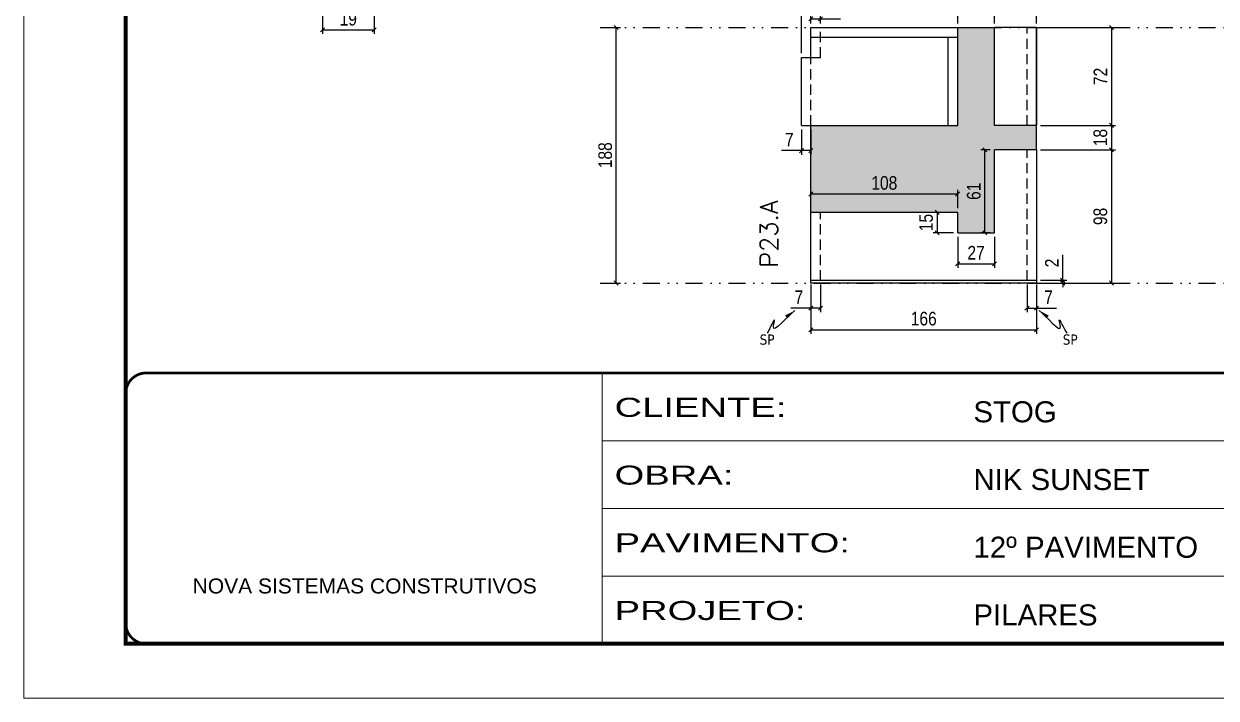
# Model space of a CAD drawing. Extents: x 808 to 7089, y -98 to 17032.
# Drawn here: x 2407 to 3284, y 11388 to 11884 of the extents above; entities that cross this region are included whole.
import ezdxf

# ---------------------------------------------------------------- set-up
doc = ezdxf.new("R2010")
doc.units = 0
for name, pattern in [('CONTINUO', [0]), ('DASHED', [0.75, 0.5, -0.25]), ('DIVIDE2', [0.625, 0.25, -0.125, 0, -0.125, 0, -0.125]), ('HIDDEN', [0.375, 0.25, -0.125])]:
    doc.linetypes.add(name, pattern=pattern)
for name, color, linetype in [('COTA', 241, 'Continuous'), ('Cota Seção (2x)', 241, 'Continuous'), ('Nível', 160, 'Continuous'), ('Painéis', 200, 'Continuous'), ('SARR_2.2x7', 40, 'Continuous'), ('Sarrafo de Pressão', 42, 'HIDDEN'), ('texto', 7, 'Continuous')]:
    doc.layers.add(name, color=color, linetype=linetype)
for name, color, linetype, lineweight in [('Folhas', 255, 'Continuous', 9), ('SARRAFO DE PRESSAO', 251, 'DASHED', 9), ('Texto Seção', 7, 'Continuous', 15)]:
    doc.layers.add(name, color=color, linetype=linetype, lineweight=lineweight)
doc.styles.add('ARIAL', font='arial.ttf')
doc.styles.add('COTA TECNICA', font='techl___.ttf', dxfattribs={"height": 10})
doc.styles.add('COTA TECNICA 2X', font='techl___.ttf', dxfattribs={"height": 10})
doc.styles.add('COTA TECNICA-50', font='techl___.ttf', dxfattribs={"height": 10})
doc.styles.add('REGUA-120', font='ROMANS.shx', dxfattribs={"height": 15})
doc.styles.get("Standard").update_dxf_attribs({"font": 'arial.ttf'})
doc.styles.add('Tecnologia', font='')
doc.styles.get('Tecnologia').set_extended_font_data('Forgotten Futurist')
doc.dimstyles.new('COTA PAINEL-50', dxfattribs={"dimtxt": 10, "dimasz": 3, "dimexe": 3, "dimexo": 3, "dimgap": 3, "dimtad": 1, "dimdec": 1, "dimzin": 12, "dimdsep": 46, "dimtxsty": 'COTA TECNICA-50', "dimblk1": 'OBLIQUE', "dimblk2": 'OBLIQUE', "dimsah": 1, "dimcen": 0.9, "dimclrd": 4, "dimclre": 4, "dimclrt": 240, "dimadec": 1, "dimazin": 3, "dimtfac": 1, "dimtdec": 1, "dimtmove": 0, "dimatfit": 3, "dimfxl": 1, "dimtolj": 1, "dimtzin": 12, "dimarcsym": 0})
doc.dimstyles.new('PAINEL', dxfattribs={"dimtxt": 10, "dimasz": 3, "dimexe": 3, "dimexo": 3, "dimgap": 3, "dimtad": 1, "dimdec": 1, "dimzin": 12, "dimdsep": 46, "dimtxsty": 'COTA TECNICA', "dimblk1": 'OBLIQUE', "dimblk2": 'OBLIQUE', "dimsah": 1, "dimcen": 0.9, "dimclrd": 4, "dimclre": 4, "dimclrt": 240, "dimadec": 1, "dimazin": 3, "dimtfac": 1, "dimtdec": 1, "dimtmove": 0, "dimatfit": 3, "dimfxl": 1, "dimtolj": 1, "dimtzin": 12, "dimarcsym": 0})
doc.dimstyles.new('SECAO PILAR', dxfattribs={"dimtxt": 10, "dimasz": 3, "dimexe": 3, "dimexo": 3, "dimgap": 3, "dimtad": 1, "dimdec": 1, "dimlfac": 0.5, "dimzin": 12, "dimdsep": 46, "dimtxsty": 'COTA TECNICA 2X', "dimblk1": 'OBLIQUE', "dimblk2": 'OBLIQUE', "dimsah": 1, "dimcen": 0.9, "dimclrd": 256, "dimclre": 256, "dimclrt": 256, "dimadec": 1, "dimazin": 3, "dimtfac": 1, "dimtdec": 1, "dimtmove": 0, "dimatfit": 3, "dimfxl": 1, "dimtolj": 1, "dimtzin": 12, "dimarcsym": 0})
doc.dimstyles.get("Standard").update_dxf_attribs({"dimtxt": 0.18, "dimasz": 0.18, "dimexe": 0.18, "dimexo": 0.0625, "dimgap": 0.09, "dimtad": 0, "dimtih": 1, "dimtoh": 1, "dimdec": 4, "dimzin": 0, "dimdsep": 46, "dimtxsty": 'Standard', "dimcen": 0.09, "dimadec": 0, "dimazin": 0, "dimtfac": 1, "dimtdec": 4, "dimtofl": 0, "dimtmove": 0, "dimatfit": 3, "dimfxl": 1, "dimtolj": 1, "dimtzin": 0, "dimarcsym": 0})

# ---------------------------------------------------------------- blocks, each defined once
blk = doc.blocks.new('9999999999')
at = {"color": 30, "linetype": 'CONTINUO'}
for p, q in [((98564.56, 34230.21), (98564.56, 34429.45)), ((98564.56, 34379.64), (99583.98, 34379.64)), ((98564.56, 34329.83), (99487.98, 34329.83)), ((98564.56, 34280.02), (99487.98, 34280.02))]:
    blk.add_line(p, q, dxfattribs=at)
at = {"color": 30, "linetype": 'CONTINUO', "const_width": 2}
blk.add_lwpolyline([(99583.98, 34230.21), (99583.98, 34414.45, 0.414214), (99568.98, 34429.45), (98228.98, 34429.45, 0.414214), (98213.98, 34414.45), (98213.98, 34245.21, 0.414214), (98228.98, 34230.21), (99583.98, 34230.21)], format="xyb", dxfattribs=at)
at = {"layer": 'Folhas'}
blk.add_lwpolyline([(98138.98, 34190.21), (99623.98, 34190.21), (99623.98, 35240.21), (98138.98, 35240.21)], close=True, dxfattribs=at)
at = {"layer": 'Folhas', "color": 30, "const_width": 3}
blk.add_lwpolyline([(98213.98, 34230.21), (99583.98, 34230.21), (99583.98, 35200.21), (98213.98, 35200.21)], close=True, dxfattribs=at)
at = {"color": 7, "linetype": 'Continuous', "ltscale": 5, "style": 'ARIAL'}
for s, height, p in [('STOG', 15.483, (98837.68, 34393.13)), ('NIK SUNSET', 15.483, (98837.68, 34343.32)), ('12º PAVIMENTO', 15.4829, (98837.68, 34293.51)), ('NOVA SISTEMAS CONSTRUTIVOS', 11.0592, (98263.19, 34267.21)), ('PILARES', 15.483, (98837.68, 34243.7))]:
    blk.add_text(s, height=height, dxfattribs=at).set_placement(p)
at = {"layer": 'Folhas', "color": 7, "style": 'Tecnologia', "width": 1.5}
for s, p in [('CLIENTE:', (98573.65, 34397.17)), ('OBRA:', (98573.65, 34347.31)), ('PAVIMENTO:', (98573.65, 34297.5)), ('PROJETO:', (98573.65, 34247.69))]:
    blk.add_text(s, height=14, dxfattribs=at).set_placement(p)
blk = doc.blocks.new('_Oblique')
at = {"color": 0, "linetype": 'ByBlock', "lineweight": -2}
blk.add_line((-0.5, -0.5), (0.5, 0.5), dxfattribs=at)
blk = doc.blocks.new('*D1530')
at = {"layer": 'Cota Seção (2x)', "lineweight": -2, "transparency": 16777216}
for p, q in [((2626.39, 11918.17), (2626.39, 11876.87)), ((2664.39, 11918.17), (2664.39, 11876.87)), ((2626.39, 11879.87), (2664.39, 11879.87))]:
    blk.add_line(p, q, dxfattribs=at)
at = {"layer": 'Defpoints', "color": 0, "transparency": 16777216}
for p in [(2626.39, 11921.17), (2664.39, 11921.17), (2664.39, 11879.87)]:
    blk.add_point(p, dxfattribs=at)
at = {"layer": 'Cota Seção (2x)', "lineweight": -2, "transparency": 16777216, "xscale": 3, "yscale": 3, "zscale": 3, "rotation": 180}
blk.add_blockref('_Oblique', (2626.39, 11879.87), dxfattribs=at)
at = {"layer": 'Cota Seção (2x)', "lineweight": -2, "transparency": 16777216, "xscale": 3, "yscale": 3, "zscale": 3}
blk.add_blockref('_Oblique', (2664.39, 11879.87), dxfattribs=at)
at = {"layer": 'Cota Seção (2x)', "transparency": 16777216, "insert": (2645.39, 11887.96), "char_height": 10, "attachment_point": 5, "style": 'COTA TECNICA 2X'}
blk.add_mtext('\\A1;19', dxfattribs=at)
blk = doc.blocks.new('*D1509')
at = {"layer": 'COTA', "color": 4, "lineweight": -2, "transparency": 16777216}
for p, q in [((2985.8, 11692.59), (2985.8, 11656.23)), ((3151.8, 11692.59), (3151.8, 11656.23)), ((2985.8, 11659.23), (3151.8, 11659.23))]:
    blk.add_line(p, q, dxfattribs=at)
at = {"layer": 'Defpoints', "color": 0, "transparency": 16777216}
for p in [(2985.8, 11695.59), (3151.8, 11695.59), (3151.8, 11659.23)]:
    blk.add_point(p, dxfattribs=at)
at = {"layer": 'COTA', "color": 4, "lineweight": -2, "transparency": 16777216, "xscale": 3, "yscale": 3, "zscale": 3, "rotation": 180}
blk.add_blockref('_Oblique', (2985.8, 11659.23), dxfattribs=at)
at = {"layer": 'COTA', "color": 4, "lineweight": -2, "transparency": 16777216, "xscale": 3, "yscale": 3, "zscale": 3}
blk.add_blockref('_Oblique', (3151.8, 11659.23), dxfattribs=at)
at = {"layer": 'COTA', "color": 240, "transparency": 16777216, "insert": (3068.8, 11667.33), "char_height": 10, "attachment_point": 5, "style": 'COTA TECNICA'}
blk.add_mtext('\\A1;166', dxfattribs=at)
blk = doc.blocks.new('*D1510')
at = {"layer": 'COTA', "color": 4, "lineweight": -2, "transparency": 16777216}
for p, q in [((2985.8, 11690.59), (2985.8, 11672.08)), ((2992.8, 11692.59), (2992.8, 11672.08)), ((2985.8, 11675.08), (2971.07, 11675.08)), ((2992.8, 11675.08), (2985.8, 11675.08))]:
    blk.add_line(p, q, dxfattribs=at)
at = {"layer": 'Defpoints', "color": 0, "transparency": 16777216}
for p in [(2992.8, 11695.59), (2985.8, 11693.59), (2985.8, 11675.08)]:
    blk.add_point(p, dxfattribs=at)
at = {"layer": 'COTA', "color": 4, "lineweight": -2, "transparency": 16777216, "xscale": 3, "yscale": 3, "zscale": 3, "rotation": 180}
blk.add_blockref('_Oblique', (2985.8, 11675.08), dxfattribs=at)
at = {"layer": 'COTA', "color": 4, "lineweight": -2, "transparency": 16777216, "xscale": 3, "yscale": 3, "zscale": 3}
blk.add_blockref('_Oblique', (2992.8, 11675.08), dxfattribs=at)
at = {"layer": 'COTA', "color": 240, "transparency": 16777216, "insert": (2976.93, 11683.15), "char_height": 10, "attachment_point": 5, "style": 'COTA TECNICA-50'}
blk.add_mtext('\\A1;7', dxfattribs=at)
blk = doc.blocks.new('*D1511')
at = {"layer": 'COTA', "color": 4, "lineweight": -2, "transparency": 16777216}
for p, q in [((3144.8, 11692.59), (3144.8, 11672.08)), ((3151.8, 11690.59), (3151.8, 11672.08)), ((3144.8, 11675.08), (3151.8, 11675.08)), ((3151.8, 11675.08), (3166.53, 11675.08))]:
    blk.add_line(p, q, dxfattribs=at)
at = {"layer": 'Defpoints', "color": 0, "transparency": 16777216}
for p in [(3144.8, 11695.59), (3151.8, 11693.59), (3151.8, 11675.08)]:
    blk.add_point(p, dxfattribs=at)
at = {"layer": 'COTA', "color": 4, "lineweight": -2, "transparency": 16777216, "xscale": 3, "yscale": 3, "zscale": 3, "rotation": 180}
blk.add_blockref('_Oblique', (3144.8, 11675.08), dxfattribs=at)
at = {"layer": 'COTA', "color": 4, "lineweight": -2, "transparency": 16777216, "xscale": 3, "yscale": 3, "zscale": 3}
blk.add_blockref('_Oblique', (3151.8, 11675.08), dxfattribs=at)
at = {"layer": 'COTA', "color": 240, "transparency": 16777216, "insert": (3160.67, 11683.15), "char_height": 10, "attachment_point": 5, "style": 'COTA TECNICA-50'}
blk.add_mtext('\\A1;7', dxfattribs=at)
blk = doc.blocks.new('*D1512')
at = {"layer": 'COTA', "color": 4, "lineweight": -2, "transparency": 16777216}
for p, q in [((3171.06, 11695.59), (3171.06, 11714.39)), ((3154.8, 11695.59), (3174.06, 11695.59)), ((3171.06, 11693.59), (3171.06, 11695.59)), ((3154.8, 11693.59), (3174.06, 11693.59)), ((3171.06, 11693.59), (3171.06, 11690.59))]:
    blk.add_line(p, q, dxfattribs=at)
at = {"layer": 'Defpoints', "color": 0, "transparency": 16777216}
for p in [(3151.8, 11695.59), (3151.8, 11693.59), (3171.06, 11693.59)]:
    blk.add_point(p, dxfattribs=at)
at = {"layer": 'COTA', "color": 4, "lineweight": -2, "transparency": 16777216, "xscale": 3, "yscale": 3, "zscale": 3}
for p, rotation in [((3171.06, 11695.59), 270), ((3171.06, 11693.59), 90)]:
    blk.add_blockref('_Oblique', p, dxfattribs=dict(at, rotation=rotation))
at = {"layer": 'COTA', "color": 240, "transparency": 16777216, "insert": (3163.06, 11708.34), "char_height": 10, "attachment_point": 5, "rotation": 90, "style": 'COTA TECNICA-50'}
blk.add_mtext('\\A1;2', dxfattribs=at)
blk = doc.blocks.new('*D1513')
at = {"layer": 'COTA', "color": 4, "lineweight": -2, "transparency": 16777216}
for p, q in [((2833.71, 11881.59), (2845.57, 11881.59)), ((2842.57, 11693.59), (2842.57, 11881.59)), ((2833.71, 11693.59), (2845.57, 11693.59))]:
    blk.add_line(p, q, dxfattribs=at)
at = {"layer": 'Defpoints', "color": 0, "transparency": 16777216}
for p in [(2830.71, 11881.59), (2842.57, 11881.59), (2830.71, 11693.59)]:
    blk.add_point(p, dxfattribs=at)
at = {"layer": 'COTA', "color": 4, "lineweight": -2, "transparency": 16777216, "xscale": 3, "yscale": 3, "zscale": 3}
for p, rotation in [((2842.57, 11881.59), 90), ((2842.57, 11693.59), 270)]:
    blk.add_blockref('_Oblique', p, dxfattribs=dict(at, rotation=rotation))
at = {"layer": 'COTA', "color": 240, "transparency": 16777216, "insert": (2834.47, 11787.59), "char_height": 10, "attachment_point": 5, "rotation": 90, "style": 'COTA TECNICA-50'}
blk.add_mtext('\\A1;188', dxfattribs=at)
blk = doc.blocks.new('*D1547')
at = {"layer": 'COTA', "color": 4, "lineweight": -2, "transparency": 16777216}
for p, q in [((3154.8, 11791.59), (3209.88, 11791.59)), ((3206.88, 11791.59), (3206.88, 11693.59)), ((3154.8, 11693.59), (3209.88, 11693.59))]:
    blk.add_line(p, q, dxfattribs=at)
at = {"layer": 'Defpoints', "color": 0, "transparency": 16777216}
for p in [(3151.8, 11791.59), (3151.8, 11693.59), (3206.88, 11693.59)]:
    blk.add_point(p, dxfattribs=at)
at = {"layer": 'COTA', "color": 4, "lineweight": -2, "transparency": 16777216, "xscale": 3, "yscale": 3, "zscale": 3}
for p, rotation in [((3206.88, 11791.59), 90), ((3206.88, 11693.59), 270)]:
    blk.add_blockref('_Oblique', p, dxfattribs=dict(at, rotation=rotation))
at = {"layer": 'COTA', "color": 240, "transparency": 16777216, "insert": (3198.78, 11742.59), "char_height": 10, "attachment_point": 5, "rotation": 90, "style": 'COTA TECNICA'}
blk.add_mtext('\\A1;98', dxfattribs=at)
blk = doc.blocks.new('*D1544')
at = {"layer": 'COTA', "color": 4, "lineweight": -2, "transparency": 16777216}
for p, q in [((3154.8, 11809.59), (3209.88, 11809.59)), ((3206.88, 11809.59), (3206.88, 11791.59)), ((3154.8, 11791.59), (3209.88, 11791.59))]:
    blk.add_line(p, q, dxfattribs=at)
at = {"layer": 'Defpoints', "color": 0, "transparency": 16777216}
for p in [(3151.8, 11809.59), (3151.8, 11791.59), (3206.88, 11791.59)]:
    blk.add_point(p, dxfattribs=at)
at = {"layer": 'COTA', "color": 4, "lineweight": -2, "transparency": 16777216, "xscale": 3, "yscale": 3, "zscale": 3}
for p, rotation in [((3206.88, 11809.59), 90), ((3206.88, 11791.59), 270)]:
    blk.add_blockref('_Oblique', p, dxfattribs=dict(at, rotation=rotation))
at = {"layer": 'COTA', "color": 240, "transparency": 16777216, "insert": (3198.79, 11800.59), "char_height": 10, "attachment_point": 5, "rotation": 90, "style": 'COTA TECNICA'}
blk.add_mtext('\\A1;18', dxfattribs=at)
blk = doc.blocks.new('*D1535')
at = {"layer": 'COTA', "color": 4, "lineweight": -2, "transparency": 16777216}
for p, q in [((2978.8, 11862.59), (2978.8, 11907.29)), ((3093.8, 11884.59), (3093.8, 11907.29)), ((2978.8, 11904.29), (3093.8, 11904.29))]:
    blk.add_line(p, q, dxfattribs=at)
at = {"layer": 'Defpoints', "color": 0, "transparency": 16777216}
for p in [(3093.8, 11904.29), (3093.8, 11881.59), (2978.8, 11859.59)]:
    blk.add_point(p, dxfattribs=at)
at = {"layer": 'COTA', "color": 4, "lineweight": -2, "transparency": 16777216, "xscale": 3, "yscale": 3, "zscale": 3, "rotation": 180}
blk.add_blockref('_Oblique', (2978.8, 11904.29), dxfattribs=at)
at = {"layer": 'COTA', "color": 4, "lineweight": -2, "transparency": 16777216, "xscale": 3, "yscale": 3, "zscale": 3}
blk.add_blockref('_Oblique', (3093.8, 11904.29), dxfattribs=at)
at = {"layer": 'COTA', "color": 240, "transparency": 16777216, "insert": (3036.3, 11912.4), "char_height": 10, "attachment_point": 5, "style": 'COTA TECNICA'}
blk.add_mtext('\\A1;115', dxfattribs=at)
blk = doc.blocks.new('*D1536')
at = {"layer": 'COTA', "color": 4, "lineweight": -2, "transparency": 16777216}
for p, q in [((3117.8, 11791.59), (3110.76, 11791.59)), ((3113.76, 11730.59), (3113.76, 11791.59)), ((3117.8, 11730.59), (3110.76, 11730.59))]:
    blk.add_line(p, q, dxfattribs=at)
at = {"layer": 'Defpoints', "color": 0, "transparency": 16777216}
for p in [(3113.76, 11791.59), (3120.8, 11791.59), (3120.8, 11730.59)]:
    blk.add_point(p, dxfattribs=at)
at = {"layer": 'COTA', "color": 4, "lineweight": -2, "transparency": 16777216, "xscale": 3, "yscale": 3, "zscale": 3}
for p, rotation in [((3113.76, 11791.59), 90), ((3113.76, 11730.59), 270)]:
    blk.add_blockref('_Oblique', p, dxfattribs=dict(at, rotation=rotation))
at = {"layer": 'COTA', "color": 240, "transparency": 16777216, "insert": (3105.66, 11761.09), "char_height": 10, "attachment_point": 5, "rotation": 90, "style": 'COTA TECNICA'}
blk.add_mtext('\\A1;61', dxfattribs=at)
blk = doc.blocks.new('*D1537')
at = {"layer": 'COTA', "color": 4, "lineweight": -2, "transparency": 16777216}
for p, q in [((3093.8, 11727.59), (3093.8, 11704.8)), ((3120.8, 11727.59), (3120.8, 11704.8)), ((3093.8, 11707.8), (3120.8, 11707.8))]:
    blk.add_line(p, q, dxfattribs=at)
at = {"layer": 'Defpoints', "color": 0, "transparency": 16777216}
for p in [(3093.8, 11730.59), (3120.8, 11730.59), (3120.8, 11707.8)]:
    blk.add_point(p, dxfattribs=at)
at = {"layer": 'COTA', "color": 4, "lineweight": -2, "transparency": 16777216, "xscale": 3, "yscale": 3, "zscale": 3, "rotation": 180}
blk.add_blockref('_Oblique', (3093.8, 11707.8), dxfattribs=at)
at = {"layer": 'COTA', "color": 4, "lineweight": -2, "transparency": 16777216, "xscale": 3, "yscale": 3, "zscale": 3}
blk.add_blockref('_Oblique', (3120.8, 11707.8), dxfattribs=at)
at = {"layer": 'COTA', "color": 240, "transparency": 16777216, "insert": (3107.3, 11715.88), "char_height": 10, "attachment_point": 5, "style": 'COTA TECNICA'}
blk.add_mtext('\\A1;27', dxfattribs=at)
blk = doc.blocks.new('*D1541')
at = {"layer": 'COTA', "color": 4, "lineweight": -2, "transparency": 16777216}
for p, q in [((2985.8, 11748.59), (2985.8, 11762.07)), ((3093.8, 11759.07), (2985.8, 11759.07)), ((3093.8, 11748.59), (3093.8, 11762.07))]:
    blk.add_line(p, q, dxfattribs=at)
at = {"layer": 'Defpoints', "color": 0, "transparency": 16777216}
for p in [(2985.8, 11759.07), (2985.8, 11745.59), (3093.8, 11745.59)]:
    blk.add_point(p, dxfattribs=at)
at = {"layer": 'COTA', "color": 4, "lineweight": -2, "transparency": 16777216, "xscale": 3, "yscale": 3, "zscale": 3, "rotation": 180}
blk.add_blockref('_Oblique', (2985.8, 11759.07), dxfattribs=at)
at = {"layer": 'COTA', "color": 4, "lineweight": -2, "transparency": 16777216, "xscale": 3, "yscale": 3, "zscale": 3}
blk.add_blockref('_Oblique', (3093.8, 11759.07), dxfattribs=at)
at = {"layer": 'COTA', "color": 240, "transparency": 16777216, "insert": (3039.8, 11767.19), "char_height": 10, "attachment_point": 5, "style": 'COTA TECNICA'}
blk.add_mtext('\\A1;108', dxfattribs=at)
blk = doc.blocks.new('*D1542')
at = {"layer": 'COTA', "color": 4, "lineweight": -2, "transparency": 16777216}
for p, q in [((3090.8, 11745.59), (3075.67, 11745.59)), ((3078.67, 11745.59), (3078.67, 11730.59)), ((3090.8, 11730.59), (3075.67, 11730.59))]:
    blk.add_line(p, q, dxfattribs=at)
at = {"layer": 'Defpoints', "color": 0, "transparency": 16777216}
for p in [(3093.8, 11745.59), (3078.67, 11730.59), (3093.8, 11730.59)]:
    blk.add_point(p, dxfattribs=at)
at = {"layer": 'COTA', "color": 4, "lineweight": -2, "transparency": 16777216, "xscale": 3, "yscale": 3, "zscale": 3}
for p, rotation in [((3078.67, 11745.59), 90), ((3078.67, 11730.59), 270)]:
    blk.add_blockref('_Oblique', p, dxfattribs=dict(at, rotation=rotation))
at = {"layer": 'COTA', "color": 240, "transparency": 16777216, "insert": (3070.56, 11738.09), "char_height": 10, "attachment_point": 5, "rotation": 90, "style": 'COTA TECNICA'}
blk.add_mtext('\\A1;15', dxfattribs=at)
blk = doc.blocks.new('*D1538')
at = {"layer": 'COTA', "color": 4, "lineweight": -2, "transparency": 16777216}
for p, q in [((3154.8, 11881.59), (3209.88, 11881.59)), ((3206.88, 11881.59), (3206.88, 11809.59)), ((3154.8, 11809.59), (3209.88, 11809.59))]:
    blk.add_line(p, q, dxfattribs=at)
at = {"layer": 'Defpoints', "color": 0, "transparency": 16777216}
for p in [(3151.8, 11881.59), (3151.8, 11809.59), (3206.88, 11809.59)]:
    blk.add_point(p, dxfattribs=at)
at = {"layer": 'COTA', "color": 4, "lineweight": -2, "transparency": 16777216, "xscale": 3, "yscale": 3, "zscale": 3}
for p, rotation in [((3206.88, 11881.59), 90), ((3206.88, 11809.59), 270)]:
    blk.add_blockref('_Oblique', p, dxfattribs=dict(at, rotation=rotation))
at = {"layer": 'COTA', "color": 240, "transparency": 16777216, "insert": (3198.81, 11845.59), "char_height": 10, "attachment_point": 5, "rotation": 90, "style": 'COTA TECNICA'}
blk.add_mtext('\\A1;72', dxfattribs=at)
blk = doc.blocks.new('*D1539')
at = {"layer": 'COTA', "color": 4, "lineweight": -2, "transparency": 16777216}
for p, q in [((3120.8, 11884.59), (3120.8, 11907.29)), ((3151.8, 11884.59), (3151.8, 11907.29)), ((3120.8, 11904.29), (3151.8, 11904.29))]:
    blk.add_line(p, q, dxfattribs=at)
at = {"layer": 'Defpoints', "color": 0, "transparency": 16777216}
for p in [(3151.8, 11904.29), (3120.8, 11881.59), (3151.8, 11881.59)]:
    blk.add_point(p, dxfattribs=at)
at = {"layer": 'COTA', "color": 4, "lineweight": -2, "transparency": 16777216, "xscale": 3, "yscale": 3, "zscale": 3, "rotation": 180}
blk.add_blockref('_Oblique', (3120.8, 11904.29), dxfattribs=at)
at = {"layer": 'COTA', "color": 4, "lineweight": -2, "transparency": 16777216, "xscale": 3, "yscale": 3, "zscale": 3}
blk.add_blockref('_Oblique', (3151.8, 11904.29), dxfattribs=at)
at = {"layer": 'COTA', "color": 240, "transparency": 16777216, "insert": (3136.3, 11912.51), "char_height": 10, "attachment_point": 5, "style": 'COTA TECNICA'}
blk.add_mtext('\\A1;31', dxfattribs=at)
blk = doc.blocks.new('*D1540')
at = {"layer": 'COTA', "color": 4, "lineweight": -2, "transparency": 16777216}
for p, q in [((3093.8, 11884.59), (3093.8, 11907.29)), ((3120.8, 11884.59), (3120.8, 11907.29)), ((3120.8, 11904.29), (3093.8, 11904.29))]:
    blk.add_line(p, q, dxfattribs=at)
at = {"layer": 'Defpoints', "color": 0, "transparency": 16777216}
for p in [(3093.8, 11904.29), (3093.8, 11881.59), (3120.8, 11881.59)]:
    blk.add_point(p, dxfattribs=at)
at = {"layer": 'COTA', "color": 4, "lineweight": -2, "transparency": 16777216, "xscale": 3, "yscale": 3, "zscale": 3, "rotation": 180}
blk.add_blockref('_Oblique', (3093.8, 11904.29), dxfattribs=at)
at = {"layer": 'COTA', "color": 4, "lineweight": -2, "transparency": 16777216, "xscale": 3, "yscale": 3, "zscale": 3}
blk.add_blockref('_Oblique', (3120.8, 11904.29), dxfattribs=at)
at = {"layer": 'COTA', "color": 240, "transparency": 16777216, "insert": (3107.3, 11912.36), "char_height": 10, "attachment_point": 5, "style": 'COTA TECNICA'}
blk.add_mtext('\\A1;27', dxfattribs=at)
blk = doc.blocks.new('*D2096')
at = {"layer": 'COTA', "color": 4, "lineweight": -2, "transparency": 16777216}
for p, q in [((2978.8, 11806.59), (2978.8, 11787.99)), ((2985.8, 11806.59), (2985.8, 11787.99)), ((2978.8, 11790.99), (2964.07, 11790.99)), ((2985.8, 11790.99), (2978.8, 11790.99))]:
    blk.add_line(p, q, dxfattribs=at)
at = {"layer": 'Defpoints', "color": 0, "transparency": 16777216}
for p in [(2978.8, 11809.59), (2985.8, 11809.59), (2978.8, 11790.99)]:
    blk.add_point(p, dxfattribs=at)
at = {"layer": 'COTA', "color": 4, "lineweight": -2, "transparency": 16777216, "xscale": 3, "yscale": 3, "zscale": 3, "rotation": 180}
blk.add_blockref('_Oblique', (2978.8, 11790.99), dxfattribs=at)
at = {"layer": 'COTA', "color": 4, "lineweight": -2, "transparency": 16777216, "xscale": 3, "yscale": 3, "zscale": 3}
blk.add_blockref('_Oblique', (2985.8, 11790.99), dxfattribs=at)
at = {"layer": 'COTA', "color": 240, "transparency": 16777216, "insert": (2969.93, 11799.07), "char_height": 10, "attachment_point": 5, "style": 'COTA TECNICA'}
blk.add_mtext('\\A1;7', dxfattribs=at)
blk = doc.blocks.new('*D2097')
at = {"layer": 'COTA', "color": 4, "lineweight": -2, "transparency": 16777216}
for p, q in [((2985.8, 11884.59), (2985.8, 11890.87)), ((2985.8, 11887.87), (2992.8, 11887.87)), ((2992.8, 11884.59), (2992.8, 11890.87)), ((2992.8, 11887.87), (3007.53, 11887.87))]:
    blk.add_line(p, q, dxfattribs=at)
at = {"layer": 'Defpoints', "color": 0, "transparency": 16777216}
for p in [(2992.8, 11887.87), (2985.8, 11881.59), (2992.8, 11881.59)]:
    blk.add_point(p, dxfattribs=at)
at = {"layer": 'COTA', "color": 4, "lineweight": -2, "transparency": 16777216, "xscale": 3, "yscale": 3, "zscale": 3, "rotation": 180}
blk.add_blockref('_Oblique', (2985.8, 11887.87), dxfattribs=at)
at = {"layer": 'COTA', "color": 4, "lineweight": -2, "transparency": 16777216, "xscale": 3, "yscale": 3, "zscale": 3}
blk.add_blockref('_Oblique', (2992.8, 11887.87), dxfattribs=at)
at = {"layer": 'COTA', "color": 240, "transparency": 16777216, "insert": (3001.67, 11895.94), "char_height": 10, "attachment_point": 5, "style": 'COTA TECNICA'}
blk.add_mtext('\\A1;7', dxfattribs=at)

msp = doc.modelspace()

# ---------------------------------------------------------------- hatches: boundary and pattern name
at = {"layer": 'COTA', "linetype": 'ByBlock'}
h = msp.add_hatch(dxfattribs=at)
h.set_pattern_fill('AR-CONC', color=256, scale=0.03)
h.paths.add_polyline_path([(2985.8, 11809.59), (2985.8, 11745.59), (3093.8, 11745.59), (3093.8, 11730.59), (3120.8, 11730.59), (3120.8, 11791.59), (3151.8, 11791.59), (3151.8, 11809.59), (3120.8, 11809.59), (3120.8, 11881.59), (3093.8, 11881.59), (3093.8, 11809.59)])

# ---------------------------------------------------------------- linework, layer by layer
for p, q in [((3093.8, 11881.59), (3120.8, 11881.59)), ((3151.8, 11791.59), (3151.8, 11881.59)), ((2978.8, 11809.59), (2978.8, 11809.59)), ((2985.8, 11745.59), (2985.8, 11809.59))]:
    msp.add_line(p, q, dxfattribs=at)
at = {"layer": 'Nível', "color": 4, "linetype": 'DIVIDE2', "ltscale": 50}
for p, q in [((2830.71, 11881.59), (3851.67, 11881.59)), ((2830.71, 11693.59), (3851.67, 11693.59))]:
    msp.add_line(p, q, dxfattribs=at)
at = {"layer": 'Painéis'}
for p, q in [((2985.8, 11881.59), (3093.8, 11881.59)), ((2985.8, 11859.59), (2985.8, 11881.59)), ((3093.8, 11809.59), (3093.8, 11881.59)), ((3120.8, 11809.59), (3120.8, 11881.59)), ((3151.8, 11881.59), (3120.8, 11881.59)), ((3151.8, 11881.59), (3151.8, 11809.59)), ((2978.8, 11809.59), (2978.8, 11859.59)), ((2978.8, 11859.59), (2985.8, 11859.59)), ((2978.8, 11809.59), (3093.8, 11809.59)), ((3151.8, 11809.59), (3120.8, 11809.59)), ((3120.8, 11730.59), (3120.8, 11791.59)), ((3151.8, 11791.59), (3120.8, 11791.59)), ((3151.8, 11791.59), (3151.8, 11695.59)), ((2985.8, 11695.59), (2985.8, 11745.59)), ((3093.8, 11745.59), (2985.8, 11745.59)), ((3093.8, 11730.59), (3093.8, 11745.59)), ((3093.8, 11730.59), (3120.8, 11730.59)), ((2985.8, 11695.59), (3151.8, 11695.59)), ((2985.8, 11693.59), (2985.8, 11695.59)), ((2985.8, 11695.59), (3151.8, 11695.59)), ((3151.8, 11695.59), (3151.8, 11693.59)), ((3151.8, 11693.59), (2985.8, 11693.59))]:
    msp.add_line(p, q, dxfattribs=at)
at = {"layer": 'SARR_2.2x7'}
for p, q in [((2985.8, 11874.59), (3093.8, 11874.59)), ((3086.8, 11809.59), (3086.8, 11874.59))]:
    msp.add_line(p, q, dxfattribs=at)
at = {"layer": 'Sarrafo de Pressão', "ltscale": 30}
for p, q in [((2992.8, 11859.59), (2992.8, 11881.59)), ((3144.8, 11809.59), (3144.8, 11881.59)), ((2985.8, 11809.59), (2985.8, 11859.59)), ((2985.8, 11859.59), (2992.8, 11859.59)), ((3144.8, 11695.59), (3144.8, 11791.59)), ((2992.8, 11695.59), (2992.8, 11745.59))]:
    msp.add_line(p, q, dxfattribs=at)

# ---------------------------------------------------------------- block references
at = {"layer": 'SARRAFO DE PRESSAO', "color": 6, "linetype": 'ByBlock'}
msp.add_blockref('9999999999', (-95732.31, -22802.03), dxfattribs=at)

# ---------------------------------------------------------------- texts
at = {"layer": 'texto', "color": 0, "char_height": 7.5, "attachment_point": 5}
for insert in [(2953.55, 11651.91), (3176.58, 11651.91)]:
    msp.add_mtext('{\\fTahoma|b0|i0|c0|p34;\\C4;SP}', dxfattribs=dict(at, insert=insert))
at = {"layer": 'Texto Seção', "insert": (2961.4, 11704.84), "char_height": 13, "width": 285.3299, "attachment_point": 7, "rotation": 90, "style": 'REGUA-120'}
msp.add_mtext('P23.A', dxfattribs=at)

# ---------------------------------------------------------------- dimensions: what is measured, and where the dimension line sits
at = {"layer": 'COTA'}
for base, p1, p2, dimstyle, picture, middle in [((3093.8, 11904.29), (2978.8, 11859.59), (3093.8, 11881.59), 'PAINEL', '*D1535', (3036.3, 11912.4)), ((3093.8, 11904.29), (3120.8, 11881.59), (3093.8, 11881.59), 'PAINEL', '*D1540', (3107.3, 11912.36)), ((3151.8, 11904.29), (3120.8, 11881.59), (3151.8, 11881.59), 'PAINEL', '*D1539', (3136.3, 11912.51)), ((2992.8, 11887.87), (2985.8, 11881.59), (2992.8, 11881.59), 'PAINEL', '*D2097', (3001.67, 11895.94)), ((2978.8, 11790.99), (2985.8, 11809.59), (2978.8, 11809.59), 'PAINEL', '*D2096', (2969.93, 11799.07)), ((2985.8, 11759.07), (3093.8, 11745.59), (2985.8, 11745.59), 'PAINEL', '*D1541', (3039.8, 11767.19)), ((3120.8, 11707.8), (3093.8, 11730.59), (3120.8, 11730.59), 'PAINEL', '*D1537', (3107.3, 11715.88)), ((3151.8, 11675.08), (3144.8, 11695.59), (3151.8, 11693.59), 'COTA PAINEL-50', '*D1511', (3160.67, 11683.15))]:
    dim = msp.add_linear_dim(base=base, p1=p1, p2=p2, dimstyle=dimstyle, dxfattribs=at)
    dim.commit()
    dim.dimension.update_dxf_attribs({"geometry": picture, "text_midpoint": middle})
for base, p1, p2, angle, dimstyle, picture, middle in [((2842.57, 11881.59), (2830.71, 11693.59), (2830.71, 11881.59), 90, 'COTA PAINEL-50', '*D1513', (2834.47, 11787.59)), ((3206.88, 11809.59), (3151.8, 11881.59), (3151.8, 11809.59), 90, 'PAINEL', '*D1538', (3198.81, 11845.59)), ((3206.88, 11791.59), (3151.8, 11809.59), (3151.8, 11791.59), 90, 'PAINEL', '*D1544', (3198.79, 11800.59)), ((3113.76, 11791.59), (3120.8, 11730.59), (3120.8, 11791.59), 90, 'PAINEL', '*D1536', (3105.66, 11761.09)), ((3206.88, 11693.59), (3151.8, 11791.59), (3151.8, 11693.59), 90, 'PAINEL', '*D1547', (3198.78, 11742.59)), ((2985.8, 11675.08), (2992.8, 11695.59), (2985.8, 11693.59), 180, 'COTA PAINEL-50', '*D1510', (2976.93, 11683.15))]:
    dim = msp.add_linear_dim(base=base, p1=p1, p2=p2, angle=angle, dimstyle=dimstyle, dxfattribs=at)
    dim.commit()
    dim.dimension.update_dxf_attribs({"geometry": picture, "text_midpoint": middle})
for base, p1, p2, dimstyle, picture, middle in [((3078.67, 11730.59), (3093.8, 11745.59), (3093.8, 11730.59), 'PAINEL', '*D1542', (3078.67, 11738.09)), ((3171.06, 11693.59), (3151.8, 11695.59), (3151.8, 11693.59), 'COTA PAINEL-50', '*D1512', (3171.06, 11708.34))]:
    dim = msp.add_linear_dim(base=base, p1=p1, p2=p2, angle=90, dimstyle=dimstyle, dxfattribs=at)
    dim.commit()
    dim.dimension.update_dxf_attribs({"geometry": picture, "text_midpoint": middle, "dimtype": 160})
dim = msp.add_linear_dim(base=(3151.8, 11659.23), p1=(2985.8, 11695.59), p2=(3151.8, 11695.59), dimstyle='PAINEL', override={"dimarcsym": 2}, dxfattribs=at)
dim.commit()
dim.dimension.update_dxf_attribs({"geometry": '*D1509', "text_midpoint": (3068.8, 11667.33)})
at = {"layer": 'Cota Seção (2x)', "color": 241}
dim = msp.add_linear_dim(base=(2664.39, 11879.87), p1=(2626.39, 11921.17), p2=(2664.39, 11921.17), dimstyle='SECAO PILAR', dxfattribs=at)
dim.commit()
dim.dimension.update_dxf_attribs({"geometry": '*D1530', "text_midpoint": (2645.39, 11887.96)})

# ---------------------------------------------------------------- leaders
at = {"layer": 'COTA', "path_type": 1}
for points in [[(2973.97, 11673.41), (2958.19, 11661.57), (2959.11, 11666.38), (2953.56, 11656.6)], [(3153.63, 11673.41), (3169.41, 11661.57), (3168.49, 11666.38), (3174.04, 11656.6)]]:
    msp.add_leader(points, dimstyle='Standard', override={"dimasz": 8}, dxfattribs=at)

doc.saveas('drawing.dxf')
